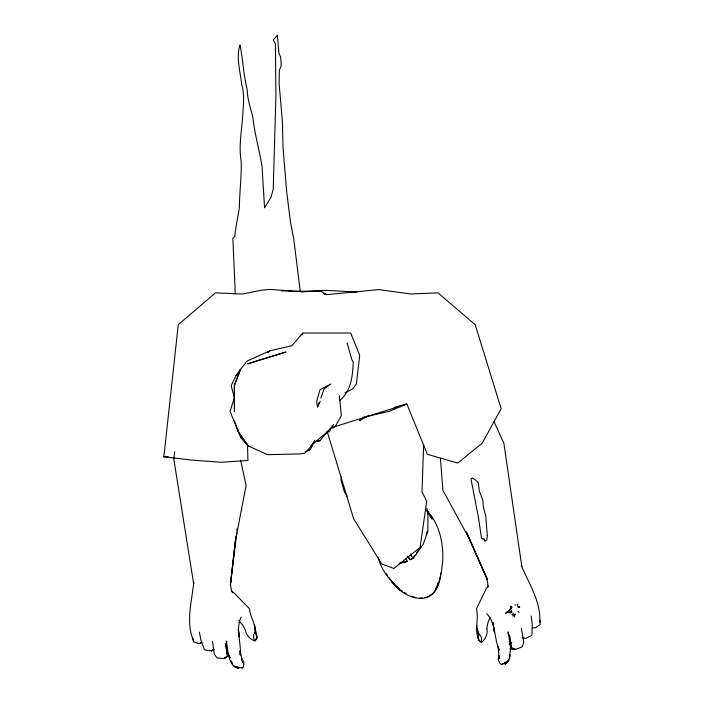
<?xml version="1.0" encoding="UTF-8"?>
<svg xmlns="http://www.w3.org/2000/svg" width="704" height="704" viewBox="0 0 704 704"><rect width="100%" height="100%" fill="white"/><g stroke="black" fill="none" stroke-linecap="round" stroke-linejoin="round"><path stroke-width="1.06" d="M508.156 631.822L510.585 647.742L509.502 657.835L509.758 654.79M487.071 629.033C487.643 634.102 485.566 639.769 481.087 642.479C472.806 633.978 479.442 619.546 476.423 608.951L486.385 588.43L488.136 586.133M486.807 628.725L487.907 622.838L490.002 617.285M423.641 444.893L422.004 491.876L426.703 501.239L420.112 547.351L393.923 568.48L381.718 563.93L353.681 518.883L327.052 431.05M243.478 666.635L243.628 663.951L243.478 666.635L242.062 668.228M509.784 654.711C510.391 658.786 508.015 661.989 505.006 664.268L507.69 661.813L501.855 664.365L502.982 663.538M236.755 532.928L230.56 583.202L235.796 536.826M236.94 530.781L237.125 528.642M243.558 665.289L243.874 662.13L242.07 659.05M247.465 444.118L247.931 460.46L221.558 462.264L192.306 460.17L163.882 456.782L178.244 324.746L215.45 292.864L242.766 293.99L261.439 290.162L269.896 289.406L300.564 291.658L320.628 291.148L326.735 294.624L378.814 289.608L410.705 293.99L438.011 292.864L475.218 324.746L501.16 408.725L482.178 443.194L457.75 463.091L427.354 454.274L406.859 404.061L394.205 407.475M174.715 451.757L173.844 459.263L193.609 583.59L193.767 582.349C191.893 601.225 185.724 621.35 193.116 639.91L192.694 638.299M312.822 443.414L312.558 445.553L310.209 449.522L308.818 450.217M440.845 573.302C440.088 583.334 435.767 595.751 424.512 597.608M476.863 626.032L476.758 628.434L478.412 633.82L480.656 635.712L481.422 638.22L481.606 640.394L480.902 641.846M341.466 476.96L340.991 480.19L344.274 491.621L347.178 496.214M512.882 615.947L513.454 613.536L511.94 614.662M226.45 652.256L227.489 655.38L225.87 645.33L226.864 641.362M426.281 534.521L427.161 531.423M514.325 617.074L515.205 613.967L513.832 616.282M437.034 586.062L437.994 582.921M517.29 605.986L517.942 603.909M320.83 397.971L324.104 389.013L330.774 384.023L319.915 389.787L316.668 401.711L317.557 406.921L319.018 402.943M498.846 655.398L498.186 659.322L499.928 663.546L501.811 664.822M301.981 335.034L302.799 333.027L350.662 333.027L359.674 355.177L356.4 383.882L352.554 389.048L344.916 392.955M241.19 616.994C235.154 628.936 241.534 642.488 240.152 655.134L239.967 651.086M317.557 406.921L320.188 401.298M435.468 588.79L436.506 586.969M488.294 586.124L487.423 587.638L487.907 584.989L486.948 578.477L467.236 533.685M314.829 440.29L310.534 446.987L305.017 453.156L299.834 453.939L267.432 454.643L248.098 445.878L240.662 437.527L230.058 411.347L234.379 397.76L234.423 385.194L240.539 369.31L247.042 361.09L270.16 350.662L291.808 345.805L302.799 333.027M511.306 642.787L509.485 644.591L511.746 642.84M407.326 556.248L409.974 559.592L412.746 558.184L414.621 555.526M416.495 552.86L419.619 548.425M339.539 400.673C351.437 390.826 352.449 376.508 353.285 362.094L351.947 359.867L347.125 343.042M315.735 441.575L319.88 440.757L333.582 424.512L329.19 431.851L327.175 431.754M326.682 432.335L310.675 446.028M506.123 663.036L507.153 662.156M509.89 609.761L505.393 613.545L511.526 608.582L509.802 609.136M332.684 428.27L335.579 425.902L341.361 415.624L339.363 395.886L339.504 399.714M213.206 649.642L211.543 650.927L204.978 649.924L204.266 649.273L200.922 640.033L199.426 632.174M267.546 352.563L270.16 350.662L267.467 352.475M201.467 642.426L199.188 643.729L193.574 641.863L192.641 638.343M201.951 642.083L199.874 643.579L201.432 642.585M511.456 642.946L509.247 644.538L511.509 642.875M509.282 612.586L511.658 610.931L508.728 612.77M213.954 649.264L211.543 650.927L213.954 649.282M229.469 655.336L224.611 658.134L227.779 655.741L224.321 658.592L217.21 658.055L214.315 654.28L212.52 641.265M365.024 417.182L359.427 420.49L368.975 415.545M504.495 662.693L506.308 661.883M410.247 559.742L413.019 558.342L410.397 554.048M305.034 452.1L310.209 449.522M510.083 612.929L512.072 611.987L510.206 612.858M332.974 427.231L406.859 404.061L388.678 411.47L363.044 417.349M399.265 563.64L407.449 561.431L399.898 562.716M317.83 440.924L319.88 440.757M510.233 607.446L511.87 607.341L510.822 605.986M301.796 291.782L326.735 290.391L357.095 292.09M321.024 291.271L292.741 291.192M163.882 456.782L168.159 456.65M281.389 290.822L291.738 291.113M236.887 667.075L238.867 667.33M419.681 598.048L422.682 598.136M241.886 667.973L234.898 666.785L232.769 665.042L231.097 660.73M519.552 606.954L517.898 606.874L519.746 607.121M514.73 604.894L515.645 604.956M522.333 637.938L525.518 638.414L531.511 635.589L531.96 634.647L532.224 624.29L531.194 616M532.374 627.792L535.181 627.942L540.03 624.642L539.739 620.039L539.81 622.424C541.006 601.823 529.082 583.836 521.374 565.743L521.84 566.702L503.879 443.282L493.962 421.476M323.858 293.753L326.735 294.624L323.946 293.638M410.942 596.156L415.73 597.661M509.96 648.71L513.11 649.651L515.214 649.238L511.474 647.9L515.574 649.422L522.227 646.87L523.82 642.25L521.374 628.487M226.415 650.918L227.031 651.209M400.611 590.251L402.486 591.325M404.369 592.398L406.243 593.472M231.572 591.29L233.939 592.794L249.577 608.819C249.92 617.074 256.106 623.92 255.121 632.236L253.546 634.814L253.563 637.375L254.038 639.399L255.35 640.499L256.766 638.009L256.793 635.334L254.267 624.536L255.376 632.104L254.426 632.315L256.089 634.647L256.986 638.123M412.746 558.184L413.169 558.457L423.227 544.183L427.812 531.423L427.97 516.146L426.897 508.429M518.021 611.688L519.156 612.445M480.163 641.309L478.694 640.244L478.051 637.806M510.734 606.452L511.87 607.341M399.872 589.512L391.732 581.381L389.347 577.975M394.284 584.109L391.433 581.09C400.514 596.006 429.062 608.67 437.448 586.15C446.45 561.607 444.866 530.306 426.906 510.171M397.126 587.118L399.978 590.137C390.289 580.879 381.313 570.407 378.048 557.102M238.7 620.33L242.774 625.17L245.582 630.221M486.702 613.712C496.144 623.33 493.962 638.422 499.206 650.135L498.247 646.43M405.478 558.73L407.458 561.202M386.364 573.725L387.552 575.423M427.214 511.201L432.238 519.156L427.038 510.638M507.751 632.975L509.837 636.293L511.597 647.293M408.364 556.794L409.974 559.592M232.716 592.865L231.458 590.577L230.419 584.276L230.428 585.499L235.347 541.174L246.101 485.47L240.636 460.284M465.986 531.485L487.247 579.471L469.339 538.754L442.895 490.345L440.422 458.242M231.475 661.69L232.628 664.558C227.172 657.703 228.263 648.727 226.142 640.86M234.353 420.754L238.418 431.957L248.098 445.878L238.418 431.957L238.163 429.818M245.432 630.564C246.426 635.51 250.298 639.663 255.147 641.027L256.766 638.009L256.652 635.571M241.938 659.762L242.669 662.297L240.205 651.226M498.071 646.668L499.206 658.557L499.171 656.445M477.444 628.954L478.412 633.82L479.107 633.706L478.262 636.574L478.518 640.402M492.87 622.398L493.205 624.492M493.53 626.586L494.366 631.831L492.853 622.468M238.278 629.191L239.298 636.882L238.374 630.388M300.238 291.289L293.762 238.929L290.541 222.675L286.722 192.113L283.052 148.227L282.401 121.546L279.162 84.102L279.294 70.682L281.239 65.384L280.632 57.024L278.916 53.108L277.35 35.2L273.284 40.093L275.396 43.657L275.924 95.207L273.24 189.121L271.014 197.261L264.546 207.786L262.046 166.522C259.327 150.058 254.698 134.112 252.886 117.506C250.712 108.205 247.324 99.211 247.192 89.54C243.408 74.941 243.1 59.55 239.985 44.977C235.893 57.605 240.266 71.113 241.595 83.899C244.534 93.553 243.505 103.418 242.845 113.3C242.132 129.263 238.383 145.226 241.182 161.304C241.657 176.854 239.536 192.298 239.342 207.838C237.82 217.554 235.734 226.89 234.74 236.562L232.857 238.286L235.286 294.043M226.406 649.563L225.641 643.315L225.87 645.33M487.3 535.586L486.807 539.757L485.021 541.358L483.956 538.56L483.058 539.246L481.466 538.217L478.43 517.308L470.95 478.878L472.34 477.937L475.165 479.635L478.368 482.909L479.23 490.618L482.821 500.245L483.314 506.766L485.734 515.821L487.3 535.586M240.539 369.31L234.423 385.194L234.423 411.558L234.379 397.76L231.167 385.642L236.21 375.311L240.539 369.31M508.737 660.282L506.862 661.901L508.737 660.282M237.899 373.991L236.21 375.311L237.952 374.053M235.998 667.119L234.098 666.248L238.85 668.598L235.321 667.181L235.998 667.119M260.735 359.638L247.597 363.898L286.018 352.018L260.735 359.638M230.094 657.774L228.149 654.034L230.094 657.774"/></g></svg>
